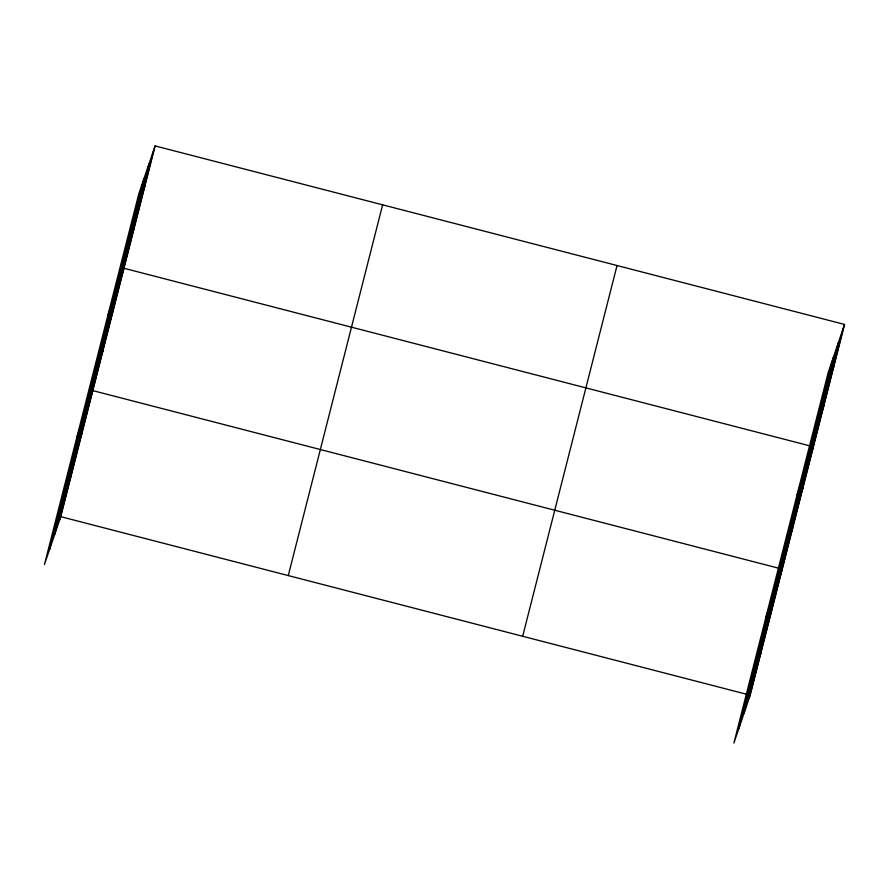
<?xml version="1.0" encoding="UTF-8"?>
<svg xmlns="http://www.w3.org/2000/svg" width="889" height="889" viewBox="0 0 889 889"><rect width="100%" height="100%" fill="white"/><g stroke="black" fill="none" stroke-linecap="round" stroke-linejoin="round"><path stroke-width="1.33" d="M49.451 549.869L143.807 179.122M54.607 534.734L148.963 163.987M59.607 520.043L153.964 149.296M155.119 145.918L138.806 193.813L44.45 564.559L60.752 516.665L155.119 145.918L844.55 324.441L750.194 695.187L733.892 743.082L828.248 372.335L844.55 324.441M288.269 575.583L382.626 204.826M522.676 636.28L617.033 265.533M738.892 728.391L833.249 357.645M744.037 713.256L838.405 342.509M749.038 698.565L843.405 327.819M143.585 190.079L144.729 186.701M133.206 230.862L134.35 227.484M107.669 316.151L123.971 268.267L810.801 446.111M112.447 312.428L113.592 309.05M102.068 353.211L103.213 349.833M76.532 438.499L92.834 390.615L779.653 568.46M80.988 436.01L82.144 432.632M70.298 478.026L71.453 474.648M833.015 368.602L834.171 365.223M822.636 409.385L823.792 406.006M797.111 494.684L813.413 446.789M801.878 490.95L803.034 487.572M791.499 531.733L792.655 528.355M765.974 617.033L782.276 569.138M770.43 614.532L771.574 611.154M759.739 656.549L760.884 653.171M60.752 516.665L750.194 695.187"/></g></svg>
